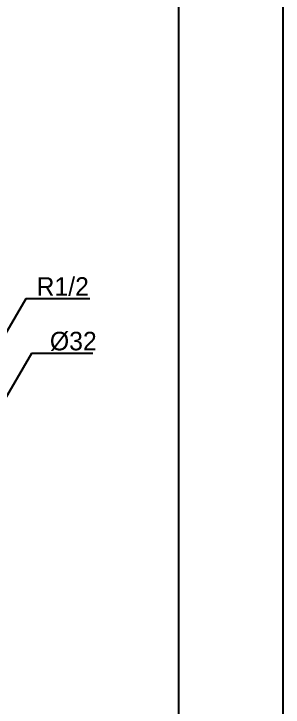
# Model space of a CAD drawing. Extents: x 60939 to 63364, y 58078 to 61508.
# Drawn here: x 62957 to 63364, y 58997 to 60043 of the extents above; entities that cross this region are included whole.
import ezdxf

# ---------------------------------------------------------------- set-up
doc = ezdxf.new("R2010")
doc.units = 0
doc.header["$MEASUREMENT"] = 0
doc.layers.add('1', color=2, linetype='CONTINUOUS')
doc.layers.add('YA', color=7, linetype='CONTINUOUS')
doc.styles.add('h', font='', dxfattribs={"height": 30})
doc.styles.get('h').set_extended_font_data('Haansoft Batang')

msp = doc.modelspace()

# ---------------------------------------------------------------- linework, layer by layer
at = {"layer": '1', "color": 0}
for p, q in [((62975.4, 59613.5, -0.1), (62917.2, 59514, -0.1)), ((63072.1, 59613.5, -0.1), (62975.4, 59613.5, -0.1)), ((62984.1, 59530.8, -0.1), (62937.1, 59450.6, -0.1)), ((63076.5, 59530.8, -0.1), (62984.1, 59530.8, -0.1))]:
    msp.add_line(p, q, dxfattribs=at)
at = {"layer": 'YA', "color": 7}
msp.add_line((63205.9, 61388.3), (63205.9, 58208.3), dxfattribs=at)
at = {"layer": 'YA', "color": 0}
msp.add_lwpolyline([(60938.5, 58077.8), (63364, 58077.8), (63364, 61508.1), (60938.5, 61508.1)], close=True, dxfattribs=at)

# ---------------------------------------------------------------- texts
at = {"layer": '1', "color": 0, "char_height": 28, "attachment_point": 5, "style": 'h'}
for s, insert in [('R1/2', (63031.1, 59631.8, -0.1)), ('%%C32', (63047.1, 59549.1, -0.1))]:
    msp.add_mtext(s, dxfattribs=dict(at, insert=insert))

doc.saveas('drawing.dxf')
